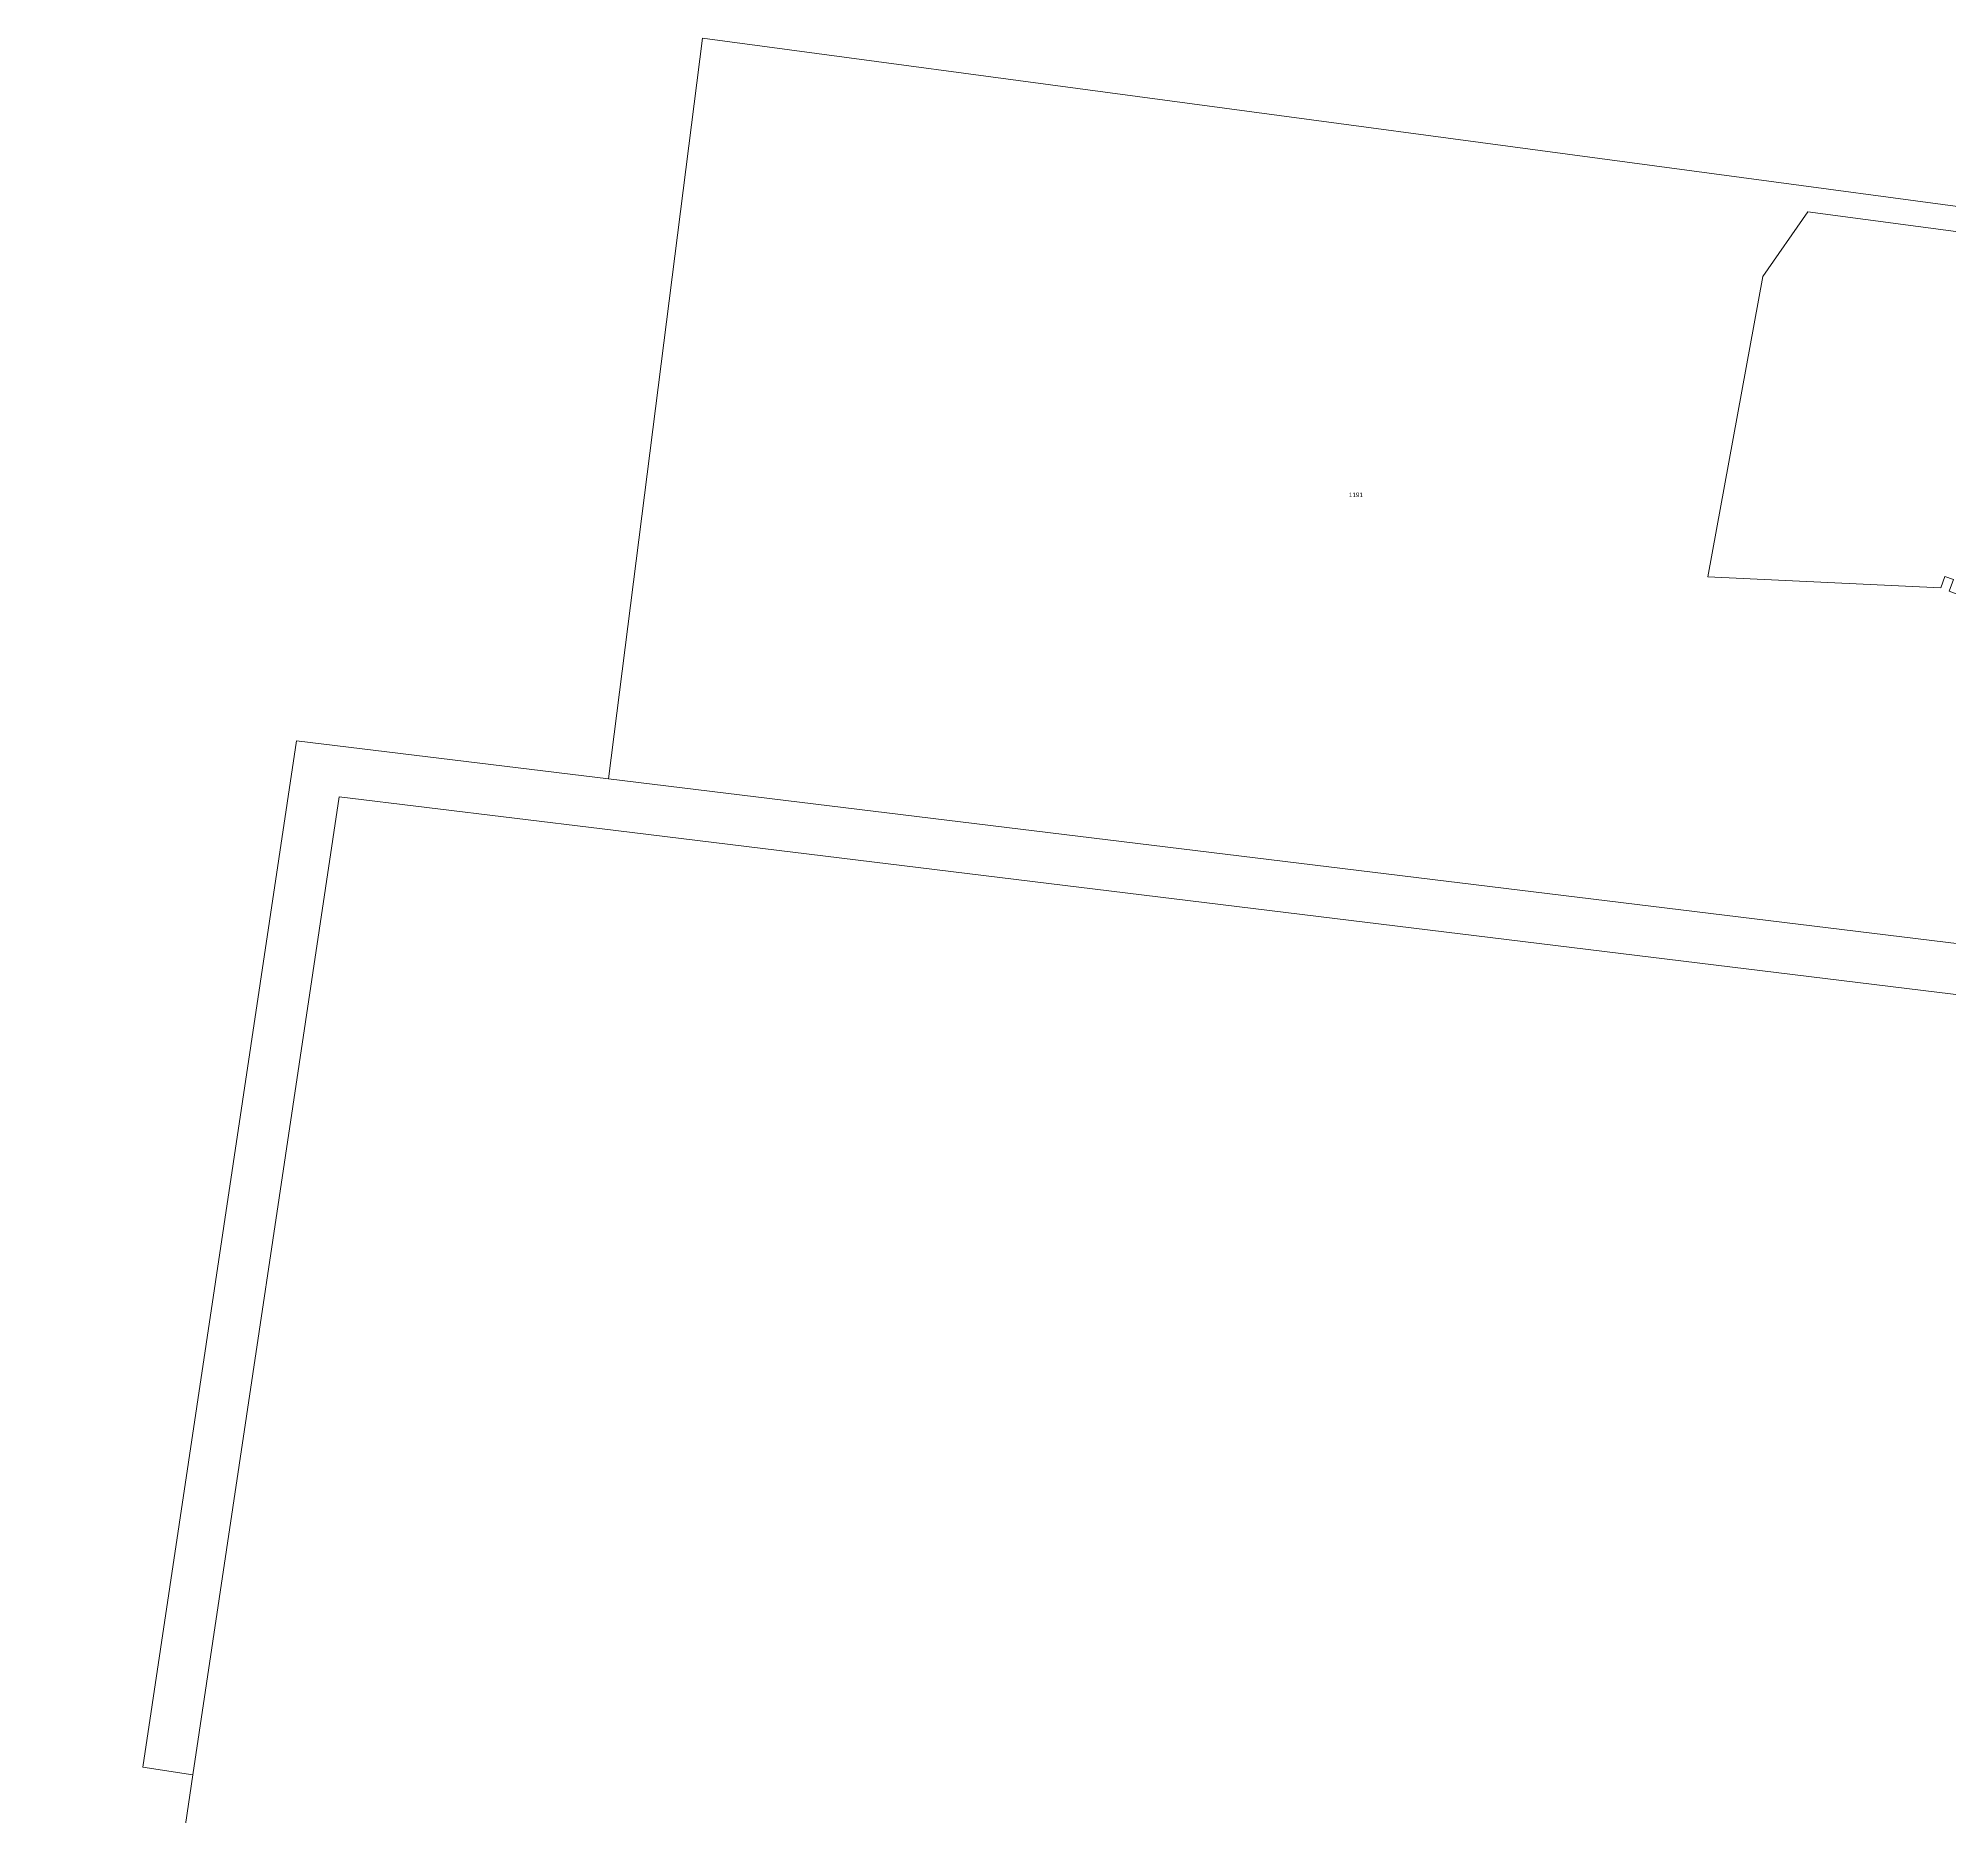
# Model space of a CAD drawing. Header units: metres. Extents: x 251098 to 258049, y 6188954 to 6192106.
# Drawn here: x 251257 to 252018, y 6191176 to 6191884 of the extents above; entities that cross this region are included whole.
import ezdxf

# ---------------------------------------------------------------- set-up
doc = ezdxf.new("R2010")
doc.units = ezdxf.units.M
doc.layers.add('Cadastre Land Parcels_SP_EXT', color=9, linetype='Continuous', lineweight=5)
doc.layers.add('Cadastre Roads_SP_EXT', color=9, linetype='Continuous', lineweight=5)
doc.styles.get("Standard").update_dxf_attribs({"font": 'arial.ttf'})

msp = doc.modelspace()

# ---------------------------------------------------------------- linework, layer by layer
at = {"layer": 'Cadastre Land Parcels_SP_EXT', "linetype": 'Continuous'}
for points in [[(252074, 6191809.81), (251521.69, 6191883.8), (251484.18, 6191588.96), (252034, 6191521.79), (252051.95, 6191651.07), (252018.07, 6191663.7), (252019.78, 6191668.29), (252016.41, 6191669.55), (252014.73, 6191665.05), (251921.96, 6191669.36), (251943.92, 6191788.9), (251961.81, 6191814.75), (252072.63, 6191799.9), (252074, 6191809.81)], [(251481.68, 6191569.02), (251376.98, 6191581.77), (251318.72, 6191192.46), (251257.15, 6190775.53), (253482.09, 6190469.02), (253448.3, 6190494.78), (253385.27, 6190542.83), (253364.29, 6190574.35), (252502.5, 6190690.48), (252527.34, 6190867.89), (252528.49, 6190876.11), (252584.2, 6191273.11), (252341.28, 6191223.8), (252051.16, 6191499.38), (251481.68, 6191569.02)]]:
    msp.add_lwpolyline(points, close=True, dxfattribs=at)
at = {"layer": 'Cadastre Roads_SP_EXT', "linetype": 'Continuous'}
msp.add_lwpolyline([(252074, 6191809.81), (252072.63, 6191799.9), (252051.95, 6191651.07), (252034, 6191521.79), (251484.18, 6191588.96), (251360, 6191604.07), (251298.85, 6191195.48), (251318.72, 6191192.46), (251376.98, 6191581.77), (251481.68, 6191569.02), (252051.16, 6191499.38), (252091.25, 6191787.62), (252287.68, 6191765.43), (252275.54, 6191778.32), (252266.37, 6191788.06), (252074, 6191809.81)], close=True, dxfattribs=at)

# ---------------------------------------------------------------- texts
at = {"layer": 'Cadastre Land Parcels_SP_EXT'}
msp.add_text('1191', height=1.8, dxfattribs=at).set_placement((251779.09, 6191701.12))

doc.saveas('drawing.dxf')
